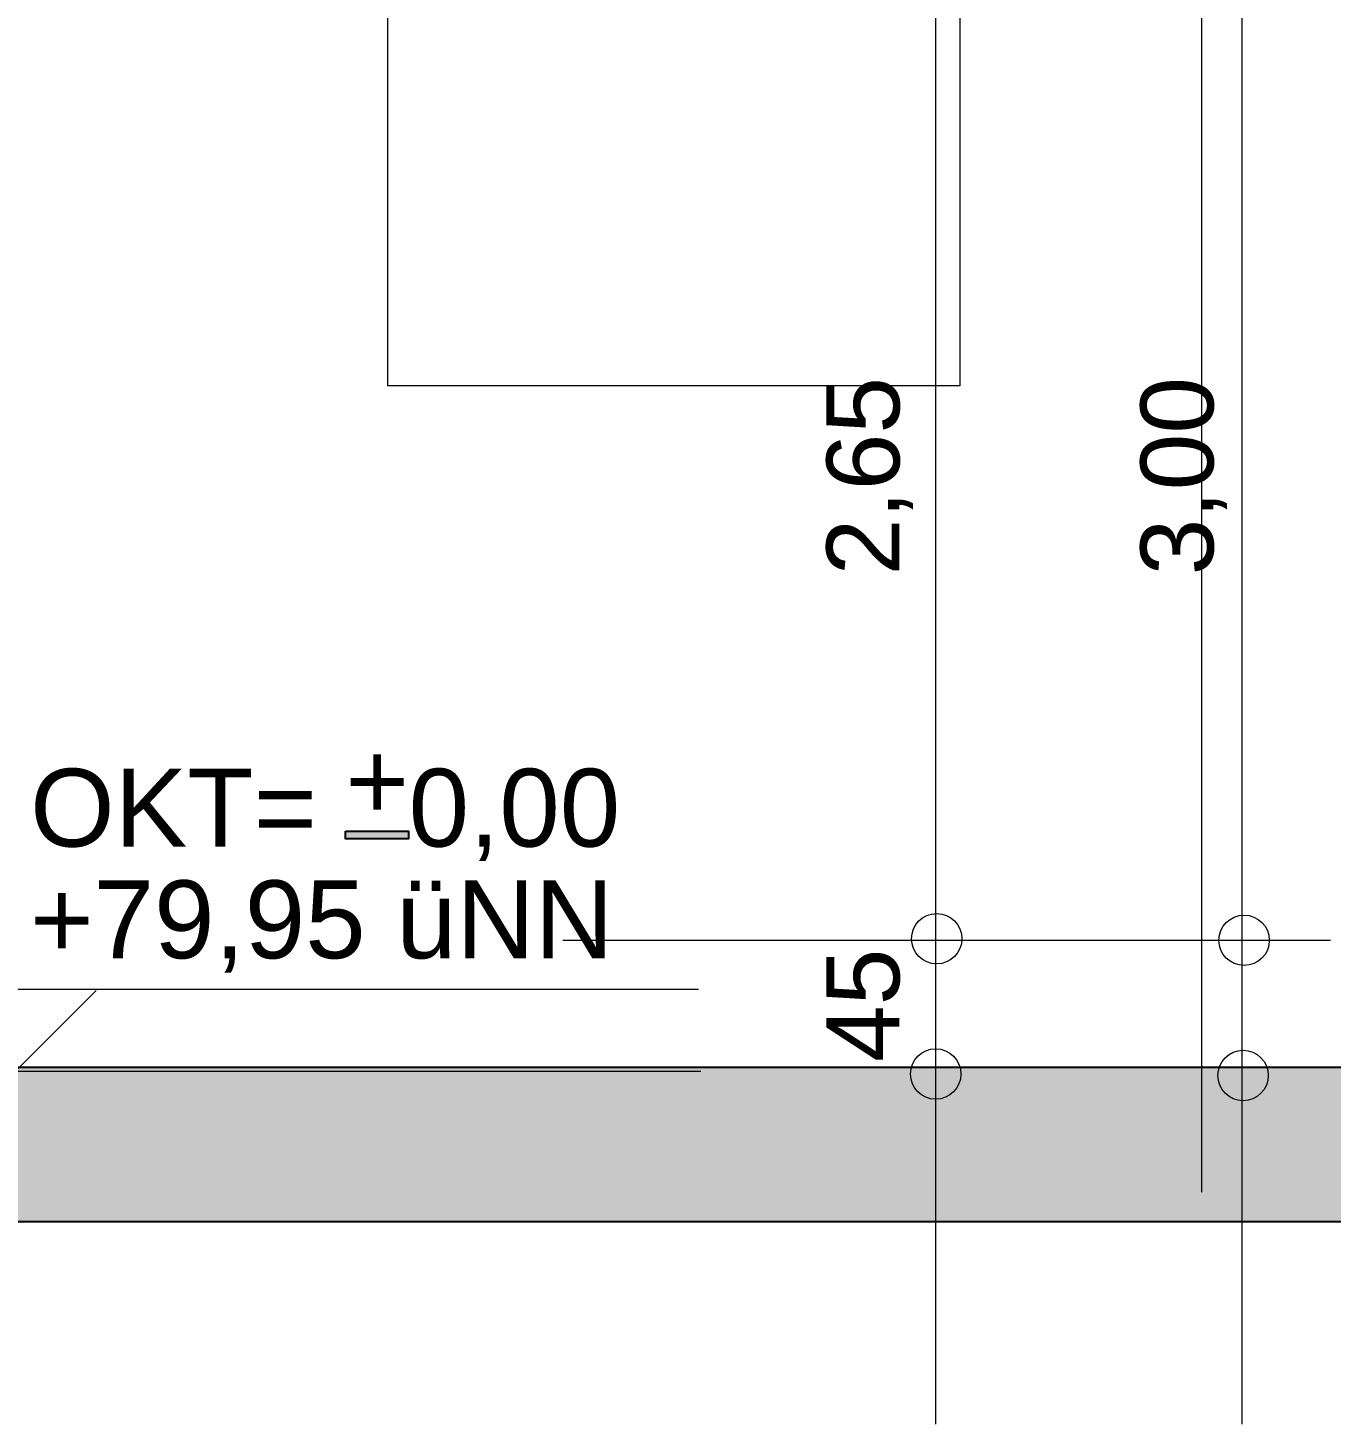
# Model space of a CAD drawing. Header units: millimetres. Extents: x 2976 to 41668, y 1850 to 28527.
# Drawn here: x 24563 to 27965, y 7683 to 11327 of the extents above; entities that cross this region are included whole.
import ezdxf

# ---------------------------------------------------------------- set-up
doc = ezdxf.new("R2010")
doc.units = ezdxf.units.MM
doc.header["$LTSCALE"] = 50
for name, color, linetype in [('00_Wand_Bestand', 7, 'Continuous'), ('02_Grundstuecksgrenze', 8, 'Continuous'), ('05_Linien_stark', 7, 'Continuous'), ('06_Linien_fein', 3, 'Continuous'), ('07_Bemassung', 6, 'Continuous'), ('10_Text', 7, 'Continuous')]:
    doc.layers.add(name, color=color, linetype=linetype)
doc.styles.add('PLAN', font='arial.ttf')

msp = doc.modelspace()

# ---------------------------------------------------------------- hatches: boundary and pattern name
at = {"layer": '00_Wand_Bestand'}
msp.add_hatch(color=7, dxfattribs=at).paths.add_polyline_path([(25392.3, 9231), (25557.2, 9231), (25557.2, 9210.4), (25392.3, 9210.4)])
at = {"layer": '02_Grundstuecksgrenze'}
msp.add_hatch(color=7, dxfattribs=at).paths.add_polyline_path([(18046.7, 8615), (33720.4, 8615), (33720.4, 8210.9), (18046.7, 8210.9)])

# ---------------------------------------------------------------- linework, layer by layer
at = {"layer": '00_Wand_Bestand'}
msp.add_lwpolyline([(25392.3, 9231), (25557.2, 9231), (25557.2, 9210.4), (25392.3, 9210.4)], close=True, dxfattribs=at)
at = {"layer": '02_Grundstuecksgrenze'}
msp.add_lwpolyline([(18046.7, 8615), (33720.4, 8615), (33720.4, 8210.9), (18046.7, 8210.9)], close=True, dxfattribs=at)
at = {"layer": '05_Linien_stark', "lineweight": 15}
for p, q in [((24315.1, 8817.9), (26313.6, 8817.9)), ((24533.6, 8606.8), (24741.9, 8815.1)), ((26319.6, 8603.8), (24321.1, 8603.8))]:
    msp.add_line(p, q, dxfattribs=at)
at = {"layer": '05_Linien_stark', "lineweight": 20}
msp.add_lwpolyline([(25502.7, 11885.4), (26996, 11885.4), (26996, 10393.2), (25502.7, 10393.2)], close=True, dxfattribs=at)
at = {"layer": '06_Linien_fein', "lineweight": 9}
msp.add_line((27627.6, 8288.1), (27627.6, 14183.4), dxfattribs=at)
at = {"layer": '07_Bemassung', "lineweight": 15}
for p, q in [((26933.5, 7683.3), (26933.5, 12483.3)), ((27733.5, 7683.3), (27733.5, 12483.3)), ((27964.1, 8945.6), (25959.4, 8945.6))]:
    msp.add_line(p, q, dxfattribs=at)
at = {"layer": '07_Bemassung', "lineweight": 18}
for centre in [(26935.7, 8949.9), (27738.2, 8945.9), (26933.1, 8597), (27735.6, 8593)]:
    msp.add_circle(centre, 65.8, dxfattribs=at)

# ---------------------------------------------------------------- texts
at = {"layer": '07_Bemassung', "style": 'PLAN'}
for s, p in [('2,65', (26838.5, 9898.3)), ('3,00', (27658.2, 9898.3)), ('45', (26838.5, 8628.3))]:
    msp.add_text(s, height=190.5, rotation=90, dxfattribs=at).set_placement(p)
msp.add_text('0,00', height=203.2, dxfattribs=at).set_placement((25557.2, 9190.4))
at = {"layer": '10_Text', "style": 'PLAN'}
for s, p in [('+', (25392.3, 9260.9)), ('OKT= ', (24569, 9190.4)), ('+79,95 üNN', (24569, 8898.9))]:
    msp.add_text(s, height=203.2, dxfattribs=at).set_placement(p)

doc.saveas('drawing.dxf')
